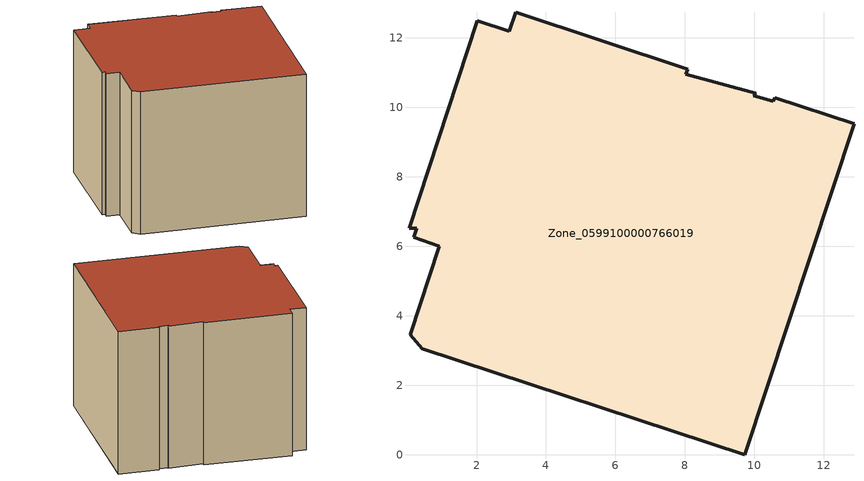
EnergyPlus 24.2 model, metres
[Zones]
Zone_0599100000766019
 floor ground (C_G): 0.07,6.52 2.02,12.49 2.94,12.19 3.12,12.73 8.08,11.1 8.02,10.95 10.05,10.4 9.99,10.33 10.55,10.17 10.58,10.28 12.87,9.52 9.72,0 0.43,3.04 0.09,3.45 0.92,6 0.19,6.25 0.28,6.52 z0
 wall outside (C_F): 9.72,0 12.87,9.52 10.58,10.28 10.55,10.17 9.99,10.33 10.05,10.4 8.02,10.95 8.08,11.1 3.12,12.73 2.94,12.19 2.02,12.49 0.07,6.52 0.28,6.52 0.19,6.25 0.92,6 0.09,3.45 0.43,3.04 9.72,0 z0:8.84
 roof outside (C_R): 8.02,10.95 8.08,11.1 3.12,12.73 2.94,12.19 2.02,12.49 0.07,6.52 0.28,6.52 0.19,6.25 0.92,6 0.09,3.45 0.43,3.04 9.72,0 12.87,9.52 10.58,10.28 10.55,10.17 9.99,10.33 10.05,10.4 z8.84
[BUILDING]
Pand.0599100000766019: North Axis=0; Terrain=City; Loads Convergence Tolerance Value=0.04; Temperature Convergence Tolerance Value=0.4; Solar Distribution=FullExterior; Maximum Number of Warmup Days=25; Minimum Number of Warmup Days=1
[Site:Location]
Rotterdam.The.Hague.AP_ZH_NLD Design_Conditions: Latitude=51.96; Longitude=4.45; Time Zone=1; Elevation=-4.5
[SITE:GROUNDTEMPERATURE:BUILDINGSURFACE]
18, 18, 18, 18, 18, 18, 18, 18, 18, 18, 18, 18
[MATERIAL] Thermal Absorptance=0.9; Solar Absorptance=0.7; Visible Absorptance=0.7
Name | Roughness | Thickness | Conductivity | Density | Specific Heat
G.D.2006-2014 | MediumSmooth | 0.15 | 0.06 | 540 | 1210
F.D.2006-2014 | Rough | 0.3 | 0.12 | 1920 | 840
R.D.2006-2014 | MediumRough | 0.2 | 0.08 | 1500 | 1000
[CONSTRUCTION]
C_G: G.D.2006-2014
C_F: F.D.2006-2014
C_R: R.D.2006-2014
[ZONE]
Zone_0599100000766019: Type=1; Multiplier=1; Ceiling Height=Autocalculate; Volume=Autocalculate; Floor Area=autocalculate; Part of Total Floor Area=Yes
[ZONEINFILTRATION:DESIGNFLOWRATE]
Infil_Zone_0599100000766019: Zone or ZoneList or Space or SpaceList=Zone_0599100000766019; Schedule=AlwaysOn; Design Flow Rate Calculation Method=Flow/Area; Flow Rate per Floor Area=0.0021; Constant Term Coefficient=1; Temperature Term Coefficient=0; Velocity Term Coefficient=0; Velocity Squared Term Coefficient=0
[HVACTEMPLATE:ZONE:IDEALLOADSAIRSYSTEM]
Zone_0599100000766019: Maximum Heating Supply Air Temperature=50; Minimum Cooling Supply Air Temperature=13; Maximum Heating Supply Air Humidity Ratio=0.0156; Minimum Cooling Supply Air Humidity Ratio=0.0077; Heating Limit=NoLimit; Cooling Limit=NoLimit; Dehumidification Control Type=ConstantSensibleHeatRatio; Cooling Sensible Heat Ratio=0.7; Dehumidification Setpoint=60; Humidification Control Type=None; Humidification Setpoint=30; Outdoor Air Method=None; Outdoor Air Flow Rate per Person=0.00944; Outdoor Air Flow Rate per Zone Floor Area=0; Outdoor Air Flow Rate per Zone=0; Demand Controlled Ventilation Type=None; Outdoor Air Economizer Type=NoEconomizer; Heat Recovery Type=None; Sensible Heat Recovery Effectiveness=0.7; Latent Heat Recovery Effectiveness=0.65
[ZONECONTROL:THERMOSTAT]
ThermostatControl_Zone_0599100000766019: Zone or ZoneList=Zone_0599100000766019; Control Type Schedule=DualSetpointControlType; Control 1=Thermostat_Zone_0599100000766019; Temperature Difference Between Cutout And Setpoint=0
[THERMOSTATSETPOINT:DUALSETPOINT]
Thermostat_Zone_0599100000766019: Heating Setpoint Temperature Schedule=HeatingSetpoint_Zone_0599100000766019; Cooling Setpoint Temperature Schedule=CoolingSetpoint_Zone_0599100000766019
[SCHEDULE:COMPACT]
HeatingSetpoint_Zone_0599100000766019: Through: 12/31, For: AllDays, Until: 24:00, 21
CoolingSetpoint_Zone_0599100000766019: Through: 12/31, For: AllDays, Until: 24:00, 24
DualSetpointControlType: Through: 12/31, For: AllDays, Until: 24:00, 4
AlwaysOn: Through: 12/31, For: AllDays, Until: 24:00, 1
